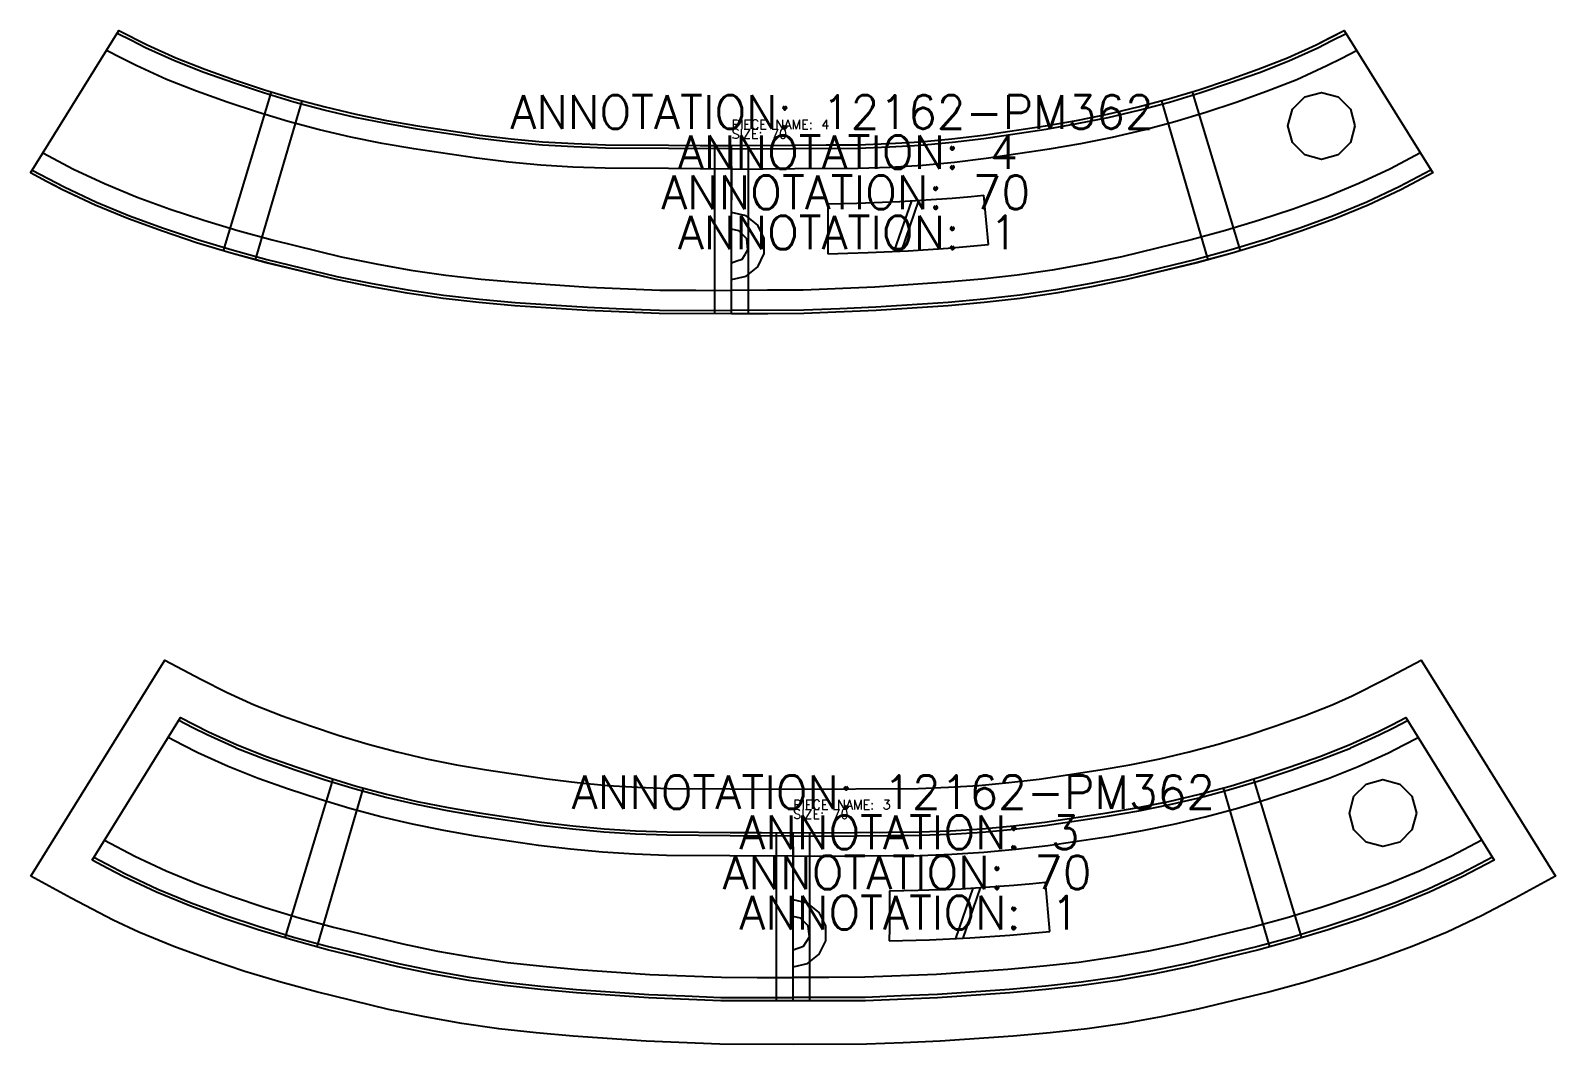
# Model space of a CAD drawing. Extents: x 0 to 3491, y 0 to 2996.
# Drawn here: x 52 to 507, y 1230.3 to 1533.1 of the extents above; entities that cross this region are included whole.
import ezdxf

# ---------------------------------------------------------------- set-up
doc = ezdxf.new("R2010")
doc.units = 0
for name, color, linetype in [('1', 7, 'CONTINUOUS'), ('14', 7, 'CONTINUOUS'), ('5', 5, 'CONTINUOUS'), ('8', 4, 'CONTINUOUS')]:
    doc.layers.add(name, color=color, linetype=linetype)
doc.styles.get("Standard").update_dxf_attribs({"font": 'txt', "bigfont": ' '})

# ---------------------------------------------------------------- blocks, each defined once
blk = doc.blocks.new('BLK_3_3')
at = {"layer": '1'}
blk.add_lwpolyline([(52.0426, 80.3323), (92.1009, 144.8523), (102.8281, 139.1375), (110.6882, 135.1235), (118.7088, 131.4854), (127.0533, 128.1994), (135.5146, 125.2076), (144.079, 122.3569), (152.7182, 119.7451), (161.3861, 117.423), (170.1215, 115.3699), (179.0406, 113.5909), (188.0033, 112.0313), (206.0712, 109.3435), (215.0977, 108.2581), (224.1465, 107.399), (233.1833, 106.8546), (242.2327, 106.5348), (260.7535, 106.3765), (279.5572, 106.2919), (316.8213, 106.5351), (325.8673, 106.8549), (334.9005, 107.3991), (343.9331, 108.2563), (352.9431, 109.3396), (371.0923, 112.0398), (380.0318, 113.5956), (388.927, 115.3708), (397.6688, 117.4257), (406.3428, 119.7498), (415.0034, 122.3694), (423.5895, 125.2282), (432.0264, 128.2121), (440.3461, 131.4898), (446.3739, 134.181), (456.2162, 139.1376), (466.9446, 144.8513), (507.0026, 80.3307), (494.9778, 73.7359), (484.9347, 68.4465), (474.6842, 63.6258), (464.2566, 59.3258), (453.6643, 55.4321), (443.1012, 51.9185), (432.4393, 48.7093), (421.7725, 45.7747), (400.235, 40.5697), (389.3738, 38.321), (378.3606, 36.3793), (367.2968, 34.757), (356.2616, 33.519), (345.1978, 32.5336), (323.3545, 31.0341), (312.365, 30.5933), (301.3755, 30.1525), (279.5221, 30.0621), (257.6505, 30.1529), (235.6665, 31.0354), (213.9267, 32.5271), (202.8229, 33.5155), (191.7487, 34.7569), (180.6855, 36.3787), (169.6729, 38.3204), (158.8214, 40.5669), (137.3029, 45.7664), (126.6452, 48.6977), (115.9738, 51.9086), (105.4016, 55.4245), (94.787, 59.3268), (84.3372, 63.6359), (76.6367, 67.203), (70.3518, 70.4695), (64.0668, 73.736), (52.0426, 80.3323)], close=True, dxfattribs=at)
at = {"layer": '14'}
blk.add_lwpolyline([(70.3235, 85.1312), (96.7267, 127.6582), (105.0989, 123.3899), (113.6389, 119.5143), (122.374, 116.0695), (131.2317, 112.9332), (140.1465, 109.965), (149.1394, 107.2472), (158.2175, 104.8163), (167.3658, 102.6651), (176.5821, 100.8249), (185.8435, 99.2119), (204.4397, 96.4461), (213.7751, 95.3254), (223.133, 94.4382), (232.5168, 93.873), (241.9141, 93.5386), (260.7175, 93.3765), (270.1198, 93.3341), (279.5221, 93.2917), (298.3262, 93.4151), (317.1302, 93.5386), (326.5274, 93.873), (335.9113, 94.4382), (345.2692, 95.3254), (354.6045, 96.4461), (373.2007, 99.2119), (382.4622, 100.8249), (391.6785, 102.6651), (400.8267, 104.8163), (409.9048, 107.2472), (418.8977, 109.965), (427.8125, 112.9332), (436.6703, 116.0695), (445.4053, 119.5143), (453.9453, 123.3899), (458.1314, 125.5241), (462.3175, 127.6582), (488.7207, 85.1312), (479.1858, 80.1052), (469.4525, 75.5271), (459.4947, 71.422), (449.3793, 67.7057), (439.1535, 64.3056), (428.8318, 61.1988), (418.4375, 58.3405), (397.4774, 53.2746), (386.9208, 51.0875), (376.3007, 49.2141), (365.6311, 47.65), (354.9146, 46.449), (344.17, 45.493), (322.649, 44.0149), (301.0944, 43.1495), (290.3083, 43.1063), (279.5221, 43.0631), (257.9499, 43.1495), (236.3953, 44.0149), (214.8743, 45.493), (204.1297, 46.449), (193.4131, 47.65), (182.7436, 49.2141), (172.1234, 51.0875), (161.5668, 53.2746), (140.6067, 58.3405), (130.2124, 61.1988), (119.8908, 64.3056), (109.6649, 67.7057), (99.5496, 71.422), (89.5917, 75.5271), (79.8584, 80.1052), (75.091, 82.6182), (70.3235, 85.1312)], close=True, dxfattribs=at)
at = {"layer": '5'}
blk.add_line((279.5223, 89.0707), (279.5223, 79.0707), dxfattribs=at)
at = {"layer": '8'}
for p, q in [((142.1485, 109.3358), (127.8119, 61.8962)), ((416.8958, 109.3358), (431.2323, 61.8962)), ((151.2397, 106.6582), (137.4005, 59.1959)), ((407.8046, 106.6582), (421.6437, 59.1959)), ((274.5221, 43.0145), (274.5221, 93.3068)), ((279.5221, 43.0676), (279.5221, 93.2962)), ((284.5221, 43.0145), (284.5221, 93.3068)), ((356.1292, 63.7976), (354.7925, 78.5034)), ((333.1519, 76.7667), (327.9615, 61.68)), ((335.3089, 76.89), (330.1136, 61.7887))]:
    blk.add_line(p, q, dxfattribs=at)
for points in [[(113.2483, 118.5983), (104.6375, 122.5034), (100.4166, 124.6559), (96.1957, 126.8083)], [(445.7959, 118.5983), (454.4068, 122.5034), (458.6276, 124.6559), (462.8485, 126.8083)], [(110.918, 113.0717), (101.8839, 117.177), (97.4551, 119.4381), (93.0262, 121.6993)], [(279.5221, 92.2963), (260.7019, 92.4157), (241.8817, 92.5392), (232.4591, 92.8748), (223.0493, 93.442), (213.6603, 94.3324), (204.2945, 95.4569), (185.6836, 98.2252), (176.4002, 99.8419), (167.1625, 101.6864), (157.9804, 103.8456), (148.8684, 106.2852), (139.8566, 109.0081), (130.9235, 111.9822), (122.024, 115.1329), (113.2483, 118.5943)], [(279.5221, 92.2918), (298.3423, 92.4155), (317.1625, 92.5392), (326.5851, 92.8748), (335.9949, 93.442), (345.3839, 94.3324), (354.7498, 95.4569), (373.3606, 98.2252), (382.6441, 99.8419), (391.8817, 101.6864), (401.0639, 103.8456), (410.1758, 106.2852), (419.1877, 109.0081), (428.1208, 111.9822), (437.0203, 115.1329), (445.7959, 118.5943)], [(448.1262, 113.0717), (457.1604, 117.177), (461.5893, 119.4381), (466.0181, 121.6993)], [(279.5221, 86.2962), (260.6406, 86.4165), (241.7591, 86.5407), (232.1729, 86.883), (222.6001, 87.4599), (213.0573, 88.3645), (203.5376, 89.5065), (184.7199, 92.305), (175.2909, 93.9473), (165.9082, 95.8213), (156.5366, 98.0251), (147.2364, 100.5142), (138.0728, 103.2814), (128.9893, 106.3053), (119.8896, 109.5253), (110.918, 113.0677)], [(279.5221, 86.2917), (298.4036, 86.4162), (317.2852, 86.5407), (326.8714, 86.883), (336.4441, 87.4599), (345.987, 88.3645), (355.5066, 89.5065), (374.3244, 92.305), (383.7534, 93.9473), (393.136, 95.8213), (402.5077, 98.0251), (411.8079, 100.5142), (420.9714, 103.2814), (430.055, 106.3053), (439.1547, 109.5253), (448.1262, 113.0677)], [(74.0198, 91.0856), (83.1205, 86.2931), (92.4115, 81.9315), (102.1094, 77.9357), (111.9599, 74.3161), (122.0023, 70.9774), (132.1381, 67.9264), (142.3859, 65.1087), (163.0402, 60.1159), (173.4381, 57.961), (183.8394, 56.1252), (194.2896, 54.5938), (204.8371, 53.4121), (215.4126, 52.4717), (236.7835, 51.0037)], [(485.0244, 91.0856), (475.9238, 86.2931), (466.6327, 81.9315), (456.9348, 77.9357), (447.0844, 74.3161), (437.042, 70.9774), (426.9062, 67.9264), (416.6584, 65.1087), (396.0041, 60.1159), (385.6061, 57.961), (375.2048, 56.1252), (364.7547, 54.5938), (354.2072, 53.4121), (343.6316, 52.4717), (322.2608, 51.0037)], [(70.8521, 85.9817), (80.3238, 80.9896), (89.9927, 76.4429), (99.9127, 72.3536), (109.9897, 68.6512), (120.192, 65.259), (130.4895, 62.1594), (140.8597, 59.3077), (161.7768, 54.2521), (172.3151, 52.0687), (182.901, 50.2011), (193.5364, 48.6422), (204.2224, 47.4444), (214.9366, 46.4911), (236.4649, 45.0126)], [(488.1922, 85.9817), (478.7204, 80.9896), (469.0515, 76.4429), (459.1315, 72.3536), (449.0546, 68.6512), (438.8523, 65.259), (428.5547, 62.1594), (418.1845, 59.3077), (397.2675, 54.2521), (386.7292, 52.0687), (376.1432, 50.2011), (365.5078, 48.6422), (354.8218, 47.4444), (344.1077, 46.4911), (322.5794, 45.0126)], [(308.2776, 75.9211), (316.8543, 76.1063), (329.7132, 76.586), (345.3528, 77.6029), (351.0193, 78.1119), (354.7925, 78.4989)], [(279.5221, 53.2939), (283.8611, 54.2842), (287.3407, 57.059), (289.2716, 61.0687), (289.2716, 65.5191), (287.3407, 69.5288), (283.8611, 72.3036), (279.5221, 73.2939)], [(308.2776, 75.9159), (308.2645, 72.1834), (308.2514, 68.4509), (308.2382, 64.7185), (308.2251, 60.986)], [(279.5221, 58.2939), (282.6398, 59.3847), (284.397, 62.1813), (284.0271, 65.4633), (281.6916, 67.7987), (279.5221, 68.2939)], [(308.2251, 60.9815), (320.2198, 61.3517), (332.2071, 61.901), (344.1809, 62.6944), (356.1292, 63.8028)], [(236.7835, 51.0077), (258.1275, 50.1471), (268.8239, 50.1053), (279.5203, 50.0635)], [(322.2608, 51.0077), (300.9168, 50.1471), (290.2204, 50.1053), (279.524, 50.0635)], [(236.4649, 45.0166), (247.2312, 44.5806), (257.9975, 44.1487), (279.5233, 44.0632)], [(322.5794, 45.0166), (311.8131, 44.5806), (301.0468, 44.1487), (279.5209, 44.0632)]]:
    blk.add_lwpolyline(points, dxfattribs=at)
blk.add_lwpolyline([(465.5225, 99.1671), (464.1828, 94.1671), (460.5225, 90.5069), (455.5225, 89.1671), (450.5225, 90.5069), (446.8622, 94.1671), (445.5225, 99.1671), (446.8622, 104.1671), (450.5225, 107.8274), (455.5225, 109.1671), (460.5225, 107.8274), (464.1828, 104.1671), (465.5225, 99.1671)], close=True, dxfattribs=at)
at = {"layer": '1'}
for s, height, p in [('ANNOTATION: 12162-PM362', 10, (213.5013, 100.4284)), ('SIZE: 70', 2.8, (279.5223, 97.473)), ('PIECE NAME: 3', 2.8, (279.5223, 100.273)), ('ANNOTATION: 3', 10, (263.5013, 88.4284)), ('ANNOTATION: 70', 10, (258.5013, 76.4284)), ('ANNOTATION: 1', 10, (263.5013, 64.4284))]:
    blk.add_text(s, height=height, dxfattribs=at).set_placement(p)
blk = doc.blocks.new('BLK_4_3')
at = {"layer": '1'}
blk.add_lwpolyline([(51.9727, 72.1562), (78.3759, 114.6827), (86.7481, 110.4144), (95.2881, 106.5388), (104.0232, 103.094), (112.8809, 99.9577), (121.7957, 96.9895), (130.7886, 94.2717), (139.8667, 91.8408), (149.0149, 89.6896), (158.2312, 87.8494), (167.4927, 86.2364), (186.0889, 83.4706), (195.4242, 82.3499), (204.7821, 81.4627), (214.166, 80.8975), (223.5633, 80.5631), (242.3667, 80.401), (251.769, 80.3586), (261.1713, 80.3162), (279.9753, 80.4397), (298.7793, 80.5631), (308.1766, 80.8975), (317.5604, 81.4627), (326.9184, 82.3499), (336.2537, 83.4706), (354.8499, 86.2364), (364.1114, 87.8494), (373.3277, 89.6896), (382.4759, 91.8408), (391.554, 94.2717), (400.5469, 96.9895), (409.4617, 99.9577), (418.3194, 103.094), (427.0545, 106.5388), (435.5945, 110.4144), (439.7806, 112.5488), (443.9667, 114.6832), (470.3699, 72.1562), (460.835, 67.1302), (451.1017, 62.5521), (441.1438, 58.447), (431.0285, 54.7307), (420.8026, 51.3306), (410.481, 48.2238), (400.0867, 45.3655), (379.1266, 40.2996), (368.57, 38.1125), (357.9499, 36.2391), (347.2803, 34.675), (336.5637, 33.474), (325.8191, 32.518), (304.2981, 31.0399), (282.7436, 30.1745), (271.9575, 30.1313), (261.1713, 30.0881), (239.599, 30.1745), (218.0445, 31.0399), (196.5235, 32.518), (185.7788, 33.474), (175.0623, 34.675), (164.3927, 36.2391), (153.7726, 38.1125), (143.216, 40.2996), (122.2559, 45.3655), (111.8616, 48.2238), (101.5399, 51.3306), (91.3141, 54.7307), (81.1988, 58.447), (71.2409, 62.5521), (66.3743, 64.8412), (63.9409, 65.9857), (61.5076, 67.1302), (59.1239, 68.3867), (56.7402, 69.6432), (51.9727, 72.1562)], close=True, dxfattribs=at)
at = {"layer": '14'}
blk.add_lwpolyline([(51.9727, 72.1517), (78.3759, 114.6872), (86.7481, 110.4189), (95.2881, 106.5433), (104.0232, 103.0985), (112.8809, 99.9622), (121.7957, 96.994), (130.7886, 94.2762), (139.8667, 91.8453), (149.0149, 89.6941), (158.2312, 87.8539), (167.4927, 86.2409), (186.0889, 83.4751), (195.4242, 82.3544), (204.7821, 81.4672), (214.166, 80.902), (223.5633, 80.5676), (242.3667, 80.4055), (261.1713, 80.3207), (279.9753, 80.4442), (289.3773, 80.5019), (298.7793, 80.5676), (308.1766, 80.902), (317.5604, 81.4672), (326.9184, 82.3544), (336.2537, 83.4751), (354.8499, 86.2409), (364.1114, 87.8539), (373.3277, 89.6941), (382.4759, 91.8453), (391.554, 94.2762), (400.5469, 96.994), (409.4617, 99.9622), (418.3194, 103.0985), (427.0545, 106.5433), (435.5945, 110.4189), (443.9667, 114.6787), (470.3699, 72.1517), (460.835, 67.1257), (451.1017, 62.5476), (441.1438, 58.4425), (431.0285, 54.7262), (420.8026, 51.3261), (410.481, 48.2193), (400.0867, 45.361), (379.1266, 40.2951), (368.57, 38.108), (357.9499, 36.2346), (347.2803, 34.6705), (336.5637, 33.4695), (325.8191, 32.5135), (304.2981, 31.0354), (282.7436, 30.17), (271.9575, 30.1268), (261.1713, 30.0836), (239.599, 30.17), (218.0445, 31.0354), (196.5235, 32.5135), (185.7788, 33.4695), (175.0623, 34.6705), (164.3927, 36.2346), (153.7726, 38.108), (143.216, 40.2951), (122.2559, 45.361), (111.8616, 48.2193), (101.5399, 51.3261), (91.3141, 54.7262), (81.1988, 58.4425), (71.2409, 62.5476), (66.3743, 64.8367), (61.5076, 67.1257), (56.7402, 69.6387), (51.9727, 72.1517)], close=True, dxfattribs=at)
at = {"layer": '5'}
blk.add_line((261.1713, 74.0298), (261.1713, 64.0298), dxfattribs=at)
at = {"layer": '8'}
for p, q in [((123.7976, 96.3603), (109.4611, 48.9207)), ((398.5449, 96.3603), (412.8815, 48.9207)), ((132.8888, 93.6827), (119.0497, 46.2204)), ((389.4538, 93.6827), (403.2929, 46.2204)), ((256.1713, 30.039), (256.1713, 80.3313)), ((261.1733, 30.0871), (261.1713, 80.3117)), ((266.1713, 30.039), (266.1713, 80.3313)), ((314.801, 63.7912), (309.6106, 48.7045)), ((316.958, 63.9145), (311.7627, 48.8132)), ((337.7783, 50.8261), (336.4417, 65.5279))]:
    blk.add_line(p, q, dxfattribs=at)
for points in [[(94.8975, 105.6228), (86.2866, 109.5279), (82.0658, 111.6804), (77.8449, 113.8328)], [(427.4451, 105.6228), (436.0559, 109.5279), (440.2768, 111.6804), (444.4977, 113.8328)], [(92.5672, 100.0962), (83.533, 104.2015), (79.1042, 106.4627), (74.6753, 108.7238)], [(261.1713, 79.3208), (242.3511, 79.4402), (223.5309, 79.5637), (214.1083, 79.8993), (204.6985, 80.4665), (195.3095, 81.3569), (185.9436, 82.4814), (167.3328, 85.2497), (158.0493, 86.8664), (148.8117, 88.7109), (139.6295, 90.8701), (130.5176, 93.3097), (121.5058, 96.0326), (112.5727, 99.0067), (103.6731, 102.1574), (94.8975, 105.6188)], [(261.1713, 79.3163), (279.9915, 79.44), (298.8117, 79.5637), (308.2343, 79.8993), (317.6441, 80.4665), (327.0331, 81.3569), (336.3989, 82.4814), (355.0098, 85.2497), (364.2932, 86.8664), (373.5309, 88.7109), (382.713, 90.8701), (391.825, 93.3097), (400.8368, 96.0326), (409.7699, 99.0067), (418.6695, 102.1574), (427.4451, 105.6188)], [(429.7754, 100.0962), (438.8095, 104.2015), (443.2384, 106.4627), (447.6673, 108.7238)], [(261.1713, 73.3207), (242.2898, 73.4409), (223.4082, 73.5652), (213.822, 73.9075), (204.2493, 74.4844), (194.7064, 75.389), (185.1868, 76.531), (166.369, 79.3295), (156.94, 80.9718), (147.5574, 82.8458), (138.1858, 85.0496), (128.8855, 87.5387), (119.722, 90.3059), (110.6385, 93.3298), (101.5387, 96.5498), (92.5672, 100.0922)], [(261.1713, 73.3162), (280.0528, 73.4407), (298.9343, 73.5652), (308.5205, 73.9075), (318.0933, 74.4844), (327.6361, 75.389), (337.1558, 76.531), (355.9735, 79.3295), (365.4025, 80.9718), (374.7852, 82.8458), (384.1568, 85.0496), (393.4571, 87.5387), (402.6206, 90.3059), (411.7041, 93.3298), (420.8039, 96.5498), (429.7754, 100.0922)], [(55.669, 78.1101), (64.7696, 73.3176), (74.0607, 68.956), (83.7586, 64.9602), (93.609, 61.3406), (103.6515, 58.0019), (113.7873, 54.9509), (124.0351, 52.1332), (144.6894, 47.1404), (155.0873, 44.9855), (165.4886, 43.1497), (175.9387, 41.6183), (186.4862, 40.4366), (197.0618, 39.4962), (218.4326, 38.0282)], [(466.6736, 78.1101), (457.573, 73.3176), (448.2819, 68.956), (438.584, 64.9602), (428.7335, 61.3406), (418.6911, 58.0019), (408.5553, 54.9509), (398.3075, 52.1332), (377.6532, 47.1404), (367.2553, 44.9855), (356.854, 43.1497), (346.4038, 41.6183), (335.8563, 40.4366), (325.2808, 39.4962), (303.9099, 38.0282)], [(52.5012, 73.0062), (61.973, 68.0141), (71.6419, 63.4674), (81.5619, 59.3781), (91.6388, 55.6757), (101.8411, 52.2835), (112.1387, 49.1839), (122.5089, 46.3322), (143.4259, 41.2766), (153.9643, 39.0932), (164.5502, 37.2256), (175.1856, 35.6667), (185.8716, 34.4689), (196.5857, 33.5156), (218.114, 32.0371)], [(469.8413, 73.0062), (460.3696, 68.0141), (450.7007, 63.4674), (440.7807, 59.3781), (430.7038, 55.6757), (420.5014, 52.2835), (410.2039, 49.1839), (399.8337, 46.3322), (378.9166, 41.2766), (368.3783, 39.0932), (357.7924, 37.2256), (347.157, 35.6667), (336.471, 34.4689), (325.7569, 33.5156), (304.2285, 32.0371)], [(289.9268, 62.9456), (298.5034, 63.1308), (311.3623, 63.6105), (327.002, 64.6274), (332.6685, 65.1364), (336.4417, 65.5234)], [(261.1713, 40.3184), (265.5103, 41.3087), (268.9899, 44.0835), (270.9207, 48.0932), (270.9207, 52.5436), (268.9899, 56.5533), (265.5103, 59.3281), (261.1713, 60.3184)], [(289.9268, 62.9404), (289.9137, 59.2079), (289.9006, 55.4755), (289.8874, 51.743), (289.8743, 48.0105)], [(261.1713, 45.3184), (262.7302, 45.8638), (264.289, 46.4092), (265.1676, 47.8075), (266.0462, 49.2058), (265.6763, 52.4878), (263.3408, 54.8232), (261.1713, 55.3184)], [(289.8743, 48.006), (295.8716, 48.1931), (301.8689, 48.3762), (313.8562, 48.9255), (325.8301, 49.7189), (337.7783, 50.8313)], [(218.4326, 38.0322), (239.7766, 37.1716), (250.4731, 37.1298), (261.1695, 37.088)], [(303.9099, 38.0322), (282.5659, 37.1716), (271.8695, 37.1298), (261.1731, 37.088)], [(218.114, 32.0411), (228.8803, 31.6052), (239.6466, 31.1732), (261.1725, 31.0877)], [(304.2285, 32.0411), (293.4622, 31.6052), (282.6959, 31.1732), (261.1701, 31.0877)]]:
    blk.add_lwpolyline(points, dxfattribs=at)
blk.add_lwpolyline([(447.1717, 86.1916), (445.8319, 81.1916), (442.1717, 77.5314), (437.1717, 76.1916), (432.1717, 77.5314), (428.5114, 81.1916), (427.1717, 86.1916), (428.5114, 91.1916), (432.1717, 94.8519), (437.1717, 96.1916), (442.1717, 94.8519), (445.8319, 91.1916), (447.1717, 86.1916)], close=True, dxfattribs=at)
at = {"layer": '1'}
for s, height, p in [('ANNOTATION: 12162-PM362', 10, (195.185, 85.3562)), ('PIECE NAME: 4', 2.8, (261.1713, 85.2443)), ('ANNOTATION: 4', 10, (245.185, 73.3562)), ('SIZE: 70', 2.8, (261.1713, 82.4443)), ('ANNOTATION: 70', 10, (240.185, 61.3562)), ('ANNOTATION: 1', 10, (245.185, 49.3561))]:
    blk.add_text(s, height=height, dxfattribs=at).set_placement(p)

msp = doc.modelspace()

# ---------------------------------------------------------------- block references
at = {"layer": '1'}
for name, p in [('BLK_4_3', (0, 1418.4229)), ('BLK_3_3', (0, 1200.2814))]:
    msp.add_blockref(name, p, dxfattribs=at)

doc.saveas('drawing.dxf')
